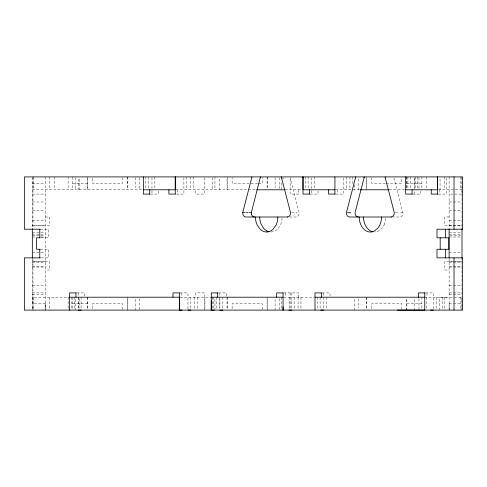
<?xml version="1.0" encoding="UTF-8"?>
<svg xmlns="http://www.w3.org/2000/svg" width="487" height="487" viewBox="0 0 487 487"><rect width="100%" height="100%" fill="white"/><g stroke="black" fill="none" stroke-linecap="round" stroke-linejoin="round"><path stroke-width="0.37" stroke-dasharray="2.44 1.83" d="M32.976 309.342L32.976 258.621M45.181 303.657L45.181 310.097L45.224 303.657L32.331 303.657L32.337 297.21L68.984 297.21M183.897 177.645L183.897 194.088L175.996 194.088M414.309 194.088L414.309 177.645M462.005 300.43L462.005 297.21L425.358 297.21M462.011 177.645L462.005 194.088L449.117 194.088M393.88 177.828L402.932 212.709L402.706 214.286A4.304 3.202 89.9 0 1 401.483 216.307A4.328 3.214 -89.8 0 1 399.736 217.001L392.942 217.001M385.801 218.353L384.596 223.91M382.569 227.636L378.783 230.984L374.667 232.043M270.942 232.043C275.66 232.025 279.337 228.08 280.871 223.91A15.036 11.207 89.9 0 0 281.705 221.147A14.994 11.164 90 0 0 282.083 218.353M281.583 178.126L285.899 178.126M32.331 183.343L45.224 183.343M72.435 183.343L87.477 183.343M257.751 183.343L232.135 183.343L232.135 177.542M258.494 183.343L262.207 183.343L262.207 177.542M385.442 183.343L371.703 183.343L371.703 177.542M386.185 183.343L401.781 183.343L401.781 177.542M406.864 183.343L421.906 183.343M32.331 189.79L142.648 189.79M175.862 189.79L256.612 189.79M285.242 189.79L302.214 189.79M335.695 189.79L360.088 189.79M389.235 189.79L405.068 189.79M438.337 189.79L462.011 189.79M32.337 194.088L45.224 194.088M150.446 194.088L158.354 194.088L158.354 190.508M310.103 194.088L318.011 194.088L318.011 190.508M335.732 194.088L343.554 194.088L343.554 177.645M412.793 194.088L420.695 194.088L420.695 190.508M438.337 194.088L446.244 194.088L446.244 177.645M32.337 201.965L45.224 201.965M449.117 201.965L462.005 201.965M32.337 210.561L45.224 210.561M449.117 210.561L462.005 210.561M291.658 212.709L297.046 212.709M395.383 212.709L398.616 212.709M400.771 212.709L402.932 212.709M45.224 217.001L49.522 217.001L49.522 225.597L32.331 225.597M289.54 217.001L296.011 217.001A4.328 3.214 90 0 0 297.758 216.301A4.304 3.19 -89.8 0 0 298.969 214.28L299.201 212.709L290.209 178.126A4.267 3.111 89.7 0 1 290.191 177.816M449.117 217.001L444.82 217.001L444.82 225.597L462.011 225.597M32.337 220.623L45.224 220.623M449.117 220.623L462.005 220.623M32.337 225.566L45.224 225.566M449.117 225.566L462.005 225.566M40.506 229.219L48.414 229.219L48.408 237.808L40.5 237.808M32.337 232.695L45.224 232.695M449.117 232.695L460.489 232.695M32.337 234.156L45.224 234.156M449.117 234.156L460.489 234.156M32.337 235.623L45.224 235.623M449.878 235.623L460.489 235.623M32.337 236.992L36.123 236.992M40.677 236.992L45.224 236.992M449.117 236.992L460.489 236.992M40.5 249.271L48.408 249.271L48.414 257.86L40.506 257.86M32.337 252.777L45.224 252.777M449.117 252.777L460.489 252.777M45.224 261.373L32.337 261.373L49.522 261.403L49.522 269.999L45.224 269.999M449.117 261.373L462.005 261.373L444.82 261.403L444.82 269.999L449.117 269.999M32.337 262.773L45.224 262.773M449.117 262.773L462.005 262.773M32.337 266.456L45.224 266.456M449.117 266.456L462.005 266.456M32.337 267.071L45.224 267.071M449.117 267.071L462.005 267.071M32.337 285.753L45.224 285.753M449.117 285.753L462.005 285.753M32.337 292.912L45.224 292.912M76.69 292.912L84.598 292.912L84.598 296.492M180.062 292.912L187.964 292.912L187.964 309.355M218.377 292.912L226.285 292.912L226.285 296.492M283.787 292.912L298.732 292.912L298.732 297.21M322.102 292.912L330.009 292.912L330.009 296.492M425.474 292.912L433.381 292.912L433.381 309.355M449.117 292.912L462.005 292.912M32.337 294.343L45.224 294.343M449.117 294.343L462.005 294.343M442.105 297.21L439.767 297.21L439.767 310.097M444.442 297.21L446.78 297.21M180.062 297.21L212.082 297.21M283.696 297.21L313.938 297.21M72.435 303.657L87.477 303.657M406.864 303.657L421.906 303.657M449.117 303.657L462.005 303.657M462.005 307.522L462.005 309.452M449.117 307.948L449.117 309.385M462.005 176.903L462.011 228.58M462.005 257.867L462.005 310.097M462.005 299.785L462.005 309.361M460.781 176.903L460.781 189.79M460.781 297.21L460.781 310.097M449.16 303.657L449.16 310.097M449.117 176.903L449.117 228.5M449.117 258.506L449.117 310.097M444.82 176.903L444.82 189.79M444.82 297.21L444.82 310.097M442.64 297.21L442.64 310.097M440.053 179.046L440.053 189.79M439.858 189.79L439.858 194.088M436.255 297.21L436.255 310.097M426.996 292.912L426.996 297.21M426.204 176.903L426.204 189.79M426.204 297.21L426.204 310.097M421.906 176.903L421.906 189.79M421.906 297.21L421.906 310.097M418.966 177.615L418.966 189.79M418.972 298.641L418.972 310.097M417.189 176.903L417.189 188.359M415.752 176.903L415.752 187.641M414.674 177.615L414.674 187.641M414.674 299.359L414.674 310.097M410.797 176.903L410.797 188.359M407.923 176.903L407.923 188.359M406.864 176.903L406.864 187.641M406.864 299.359L406.864 310.097M406.688 176.903L406.688 189.79M406.688 299.359L406.688 310.097M401.781 309.452L401.781 303.657L371.703 303.657L371.703 310.097M366.796 176.903L366.796 189.79M366.802 297.21L366.802 310.097M366.62 179.046L366.62 189.79M366.62 297.21L366.62 307.948M358.816 179.046L358.816 189.79M358.816 298.641L358.816 307.948M354.518 184.78L354.518 189.79M354.518 299.359L354.518 310.097M352.819 176.903L352.819 184.78M349.94 176.903L349.94 189.79M346.427 176.903L346.427 189.79M337.168 189.79L337.168 194.088M326.497 297.21L326.497 309.385M323.624 292.912L323.624 309.355M320.111 297.21L320.111 309.385M317.238 297.21L317.238 309.385M314.499 176.903L314.499 188.359M311.625 177.645L311.625 194.088M308.113 176.903L308.113 188.359M305.239 176.903L305.239 188.359M300.954 297.21L300.954 310.097M298.732 189.79L298.732 194.088L290.136 194.088L290.136 176.903M298.081 297.21L298.081 310.097M294.568 297.21L294.568 310.097M291.695 292.912L291.695 309.355M290.136 292.912L290.136 309.355M289.424 297.21L289.424 309.452M285.303 292.912L285.303 297.21M281.547 182.966L281.547 189.79M281.547 297.21L281.547 309.342M279.398 177.615L279.398 189.79M279.398 298.641L279.398 310.097M275.1 177.615L275.1 187.641M275.1 299.359L275.1 310.097M267.296 176.903L267.296 187.641M267.296 299.359L267.296 310.097M267.113 176.903L267.113 189.79M267.113 297.21L267.113 310.097M262.207 309.452L262.207 303.657L232.135 303.657L232.135 310.097M227.228 176.903L227.228 189.79M227.228 297.21L227.228 310.097M227.045 179.046L227.045 189.79M227.045 297.21L227.045 307.948M222.772 297.21L222.772 309.385M219.899 292.912L219.899 309.355M219.241 179.046L219.241 189.79M219.241 298.641L219.241 307.948M216.386 297.21L216.386 309.385M214.944 176.903L214.944 189.79M214.944 299.359L214.944 310.097M213.513 297.21L213.513 309.385M212.795 177.658L212.795 189.79M212.795 297.21L212.795 309.342M204.917 297.21L204.917 309.452M204.205 177.645L204.205 194.088L195.61 194.088L195.61 189.79M204.205 310.097L204.205 292.912L195.61 292.912L195.61 297.21M197.229 297.21L197.229 310.097M194.356 297.21L194.356 310.097M193.162 176.903L193.162 189.79M190.843 297.21L190.843 310.097M190.289 176.903L190.289 189.79M186.777 176.903L186.777 189.79M181.584 292.912L181.584 297.21M177.512 189.79L177.512 194.088M154.842 176.903L154.842 188.359M151.968 177.645L151.968 194.088M148.456 176.903L148.456 188.359M145.583 176.903L145.583 188.359M139.824 177.615L139.824 189.79M139.824 298.641L139.824 310.097M135.526 177.615L135.526 187.641M135.526 299.359L135.526 310.097M127.722 176.903L127.722 187.641M127.722 299.359L127.722 310.097M127.539 176.903L127.539 189.79M127.545 297.21L127.545 310.097M122.639 177.542L122.639 183.343L92.56 183.343L92.56 177.542M122.639 309.452L122.639 303.657L92.56 303.657L92.56 310.097M87.654 176.903L87.654 189.79M87.654 297.21L87.654 310.097M87.477 178.51L87.471 189.79M87.477 297.21L87.477 308.49M81.085 297.21L81.085 310.097M79.667 179.046L79.667 189.79M79.667 298.641L79.667 307.948M78.59 179.046L78.59 189.79M78.59 297.21L78.59 307.948M78.212 292.912L78.212 309.355M75.369 177.615L75.369 189.79M75.375 299.359L75.375 310.097M74.7 297.21L74.7 309.385M72.435 176.903L72.435 189.79M72.435 297.21L72.435 310.097M71.826 297.21L71.826 309.385M68.137 176.903L68.137 189.79M68.137 297.21L68.137 310.097M54.288 176.903L54.288 187.641M49.522 176.903L49.522 189.79M49.522 297.21L49.522 310.097M45.224 176.903L45.224 310.097M33.56 176.903L33.56 189.79M33.56 297.21L33.56 310.097M32.976 177.658L32.976 228.458M32.331 176.903L32.337 229.219M32.331 258.42L32.331 310.097M32.331 306.877L32.337 309.452M384.578 223.892A14.878 11.024 -89.8 0 1 382.557 227.618"/><path stroke-width="0.73" d="M39.782 237.808L39.788 229.219M175.277 194.088L175.277 176.903L175.277 189.79M214.146 310.097L211.273 310.097L211.273 300.43M437.618 194.088L437.618 176.903L437.618 189.79M445.617 257.86L445.617 249.271M260.435 176.903L251.304 212.709L251.529 214.286M364.081 177.828L355.035 212.709L355.254 214.286A4.304 3.202 -89.9 0 0 356.478 216.307L358.225 217.001M287.707 217.001L245.874 217.001A4.328 3.214 90 0 1 244.127 216.307A4.304 3.19 89.8 0 1 242.916 214.28L242.678 212.709L251.73 177.828A4.328 3.245 89.9 0 0 251.828 176.903M143.342 189.79L175.357 189.79M256.612 189.79L285.126 189.79M335.013 189.79L302.999 189.79L302.999 176.903L302.999 194.088L309.47 194.088M360.252 189.79L389.113 189.79M405.683 189.79L437.697 189.79M149.813 194.088L143.342 194.088L143.342 176.903M175.357 194.088L168.886 194.088L168.886 189.79M335.013 194.088L328.542 194.088L328.542 189.79M412.154 194.088L405.683 194.088L405.683 176.903M437.697 194.088L431.232 194.088L431.232 189.79M242.678 212.709L244.839 212.709M245.917 212.709L248.072 212.709M249.149 212.709L251.304 212.709M347.487 212.709L350.719 212.709M391.432 217.001L349.599 217.001A4.328 3.214 -90 0 1 347.852 216.307A4.304 3.202 -89.9 0 1 346.628 214.286L346.409 212.709L355.461 177.828A4.322 3.202 -89.9 0 0 355.528 176.903M40.33 229.219L24.35 229.219L24.35 176.903L462.65 176.903L462.65 229.219L436.991 229.219L436.991 237.808L448.807 237.808L448.807 249.271L436.991 249.271L436.991 257.86L462.65 257.86L462.65 310.097L24.35 310.097L24.35 257.86L40.33 257.86M40.19 237.808L36.592 237.808L36.592 249.271L40.19 249.271M76.057 292.912L69.586 292.912L69.586 310.097M179.423 292.912L172.958 292.912L172.958 297.21M217.744 292.912L211.273 292.912L211.273 310.097M283.148 292.912L276.683 292.912L276.683 297.21M321.469 292.912L314.998 292.912L314.998 310.097M424.834 292.912L418.37 292.912L418.37 297.21M69.586 297.21L179.423 297.21M211.273 297.21L283.148 297.21M314.998 297.21L424.834 297.21M78.212 310.097L81.085 310.097M179.344 297.21L179.344 310.097L182.217 310.097M187.964 310.097L190.843 310.097M219.899 310.097L222.772 310.097M288.815 310.097L291.695 310.097M320.75 310.097L323.624 310.097M397.313 310.097L424.755 310.097L424.755 292.912M430.502 310.097L433.381 310.097M266.827 230.984L263.899 228.683L261.014 223.91A15.079 11.244 -89.9 0 1 259.9 219.753A14.994 11.164 -90 0 1 259.76 217.001M359.181 217.001C359.229 221.628 360.788 226.388 364.239 229.59A15.042 11.183 90 0 0 374.473 230.99L378.259 227.636L379.708 225.231A15.042 11.183 90 0 0 381.54 217.007M363.491 217.001C363.509 222.364 365.676 228.245 370.552 230.984A15.067 11.201 -89.9 0 0 372.634 231.794M445.617 229.219L445.617 237.808M283.069 306.877L283.069 310.097L283.069 292.912M39.782 249.271L39.788 257.86M462.005 228.787L462.005 258.104M454.024 176.903L454.024 229.219M454.024 257.86L454.024 310.097M449.117 229.146L449.117 257.867M440.187 237.808L440.187 249.271M412.075 189.79L412.075 194.088M334.928 176.903L334.928 194.088M321.383 292.912L321.383 297.21M309.385 189.79L309.385 194.088M217.659 292.912L217.659 297.21M179.344 292.912L179.344 310.097M149.728 189.79L149.728 194.088M75.972 292.912L75.972 297.21M32.337 228.787L32.337 258.104M385.217 176.903A4.267 3.111 89.7 0 0 385.345 178.114L394.306 212.709L394.08 214.286A4.304 3.202 89.8 0 1 392.863 216.313A4.328 3.22 89.7 0 1 391.11 217.001M251.523 214.286A4.304 3.202 -89.9 0 0 252.753 216.307A4.328 3.214 -90 0 0 254.5 217.001M277.821 217.001A15.054 11.207 89.9 0 1 275.995 225.244L272.744 229.59A15.06 11.189 -89.9 0 1 260.508 229.602L257.276 225.231A15.06 11.189 -89.9 0 1 255.438 216.983M287.385 217.001A4.328 3.214 -89.8 0 0 289.132 216.301A4.304 3.202 89.8 0 0 290.362 214.286L290.575 212.709L281.529 177.828A4.328 3.245 -89.9 0 1 281.437 176.903M364.142 176.903A4.328 3.208 -90 0 1 364.069 177.828M268.909 231.788A15.054 11.189 89.9 0 1 266.833 230.978"/></g></svg>
